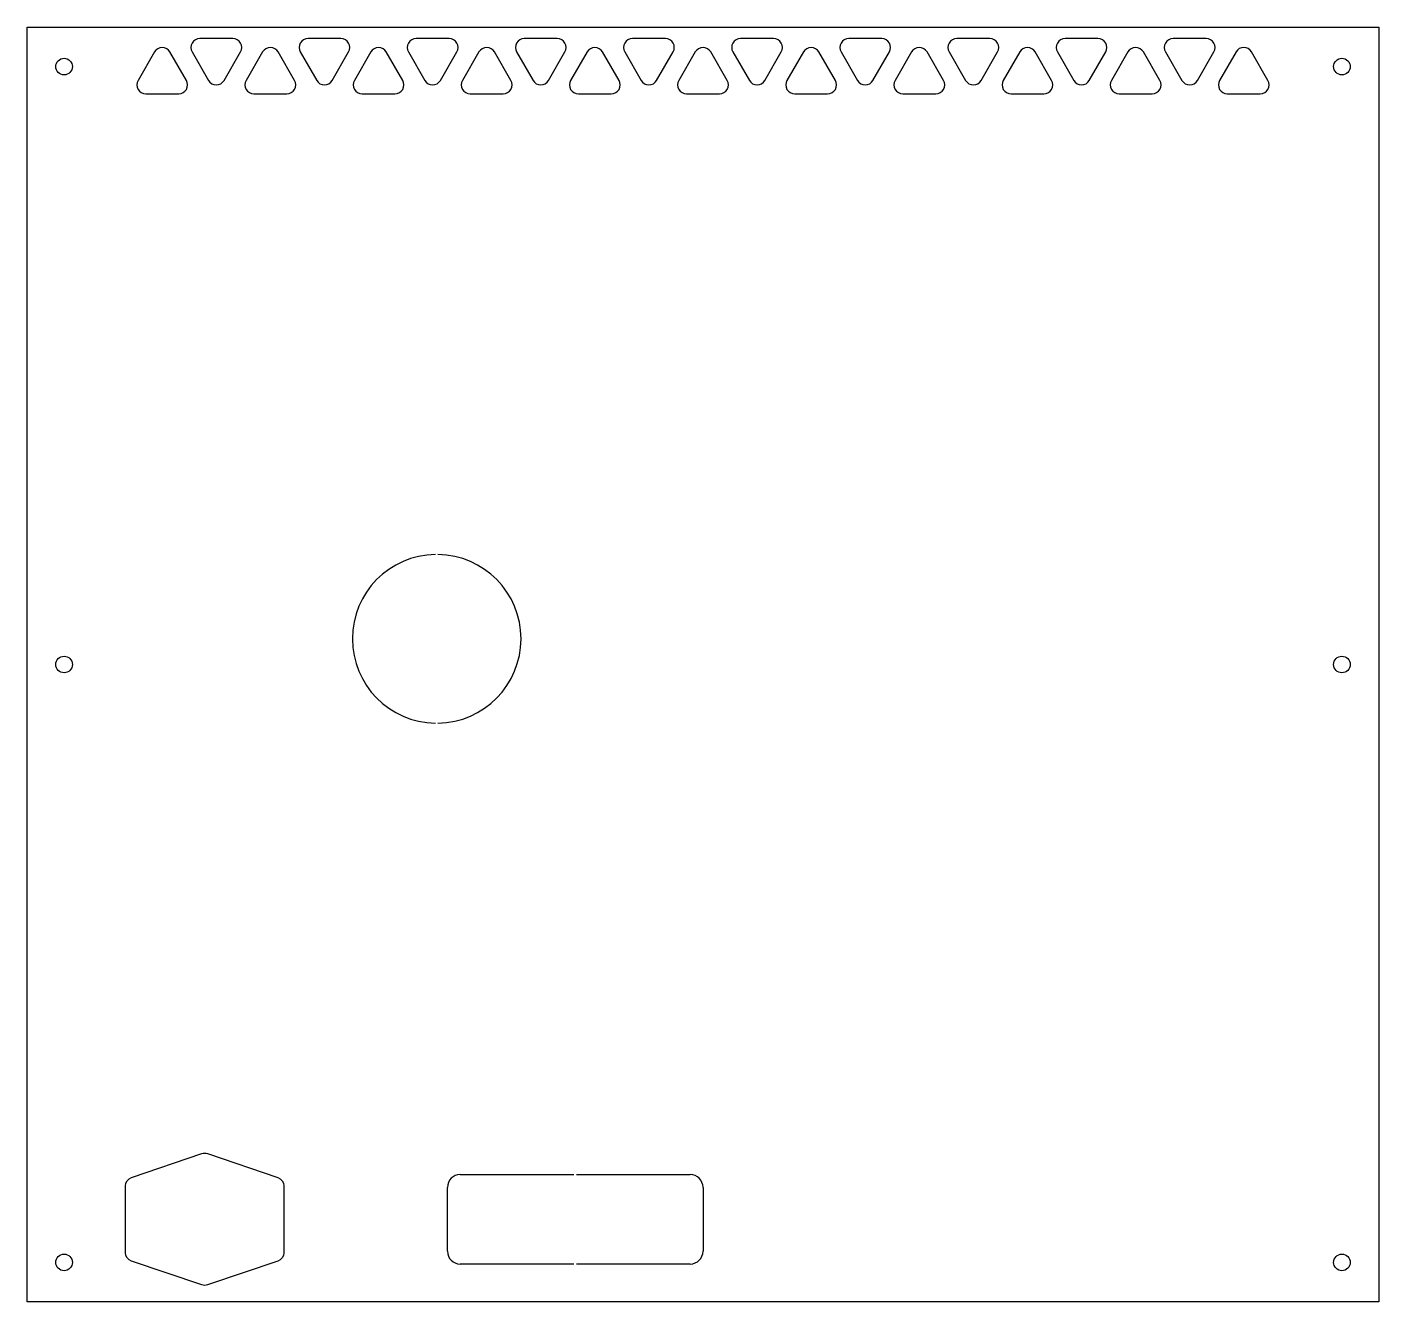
# Model space of a CAD drawing. Header units: millimetres. Extents: x -264 to 264, y -250 to 250.
import ezdxf

# ---------------------------------------------------------------- set-up
doc = ezdxf.new("R2010")
doc.units = ezdxf.units.MM
doc.layers.get('0').update_dxf_attribs({"linetype": 'CONTINUOUS'})

msp = doc.modelspace()

# ---------------------------------------------------------------- linework, layer by layer
for p, q in [((-95, -199.64), (-50.5, -199.64)), ((-49.5, -199.64), (-5, -199.64)), ((-100, -229.64), (-100, -204.64)), ((0, -204.64), (0, -229.64)), ((-50.5, -234.64), (-95, -234.64)), ((-5, -234.64), (-49.5, -234.64))]:
    msp.add_line(p, q)
msp.add_lwpolyline([(264.5, 249.5), (264.5, -249.5), (-264.5, -249.5), (-264.5, 249.5)], close=True)
for points in [[(-184, 245), (-196.88, 245, 0.57735), (-199.91, 239.75), (-193.47, 228.6, 0.57735), (-187.41, 228.6), (-180.97, 239.75, 0.57735)], [(-145.09, 228.6), (-138.65, 239.75, 0.57735), (-141.68, 245), (-154.56, 245, 0.57735), (-157.59, 239.75), (-151.15, 228.6, 0.57735)], [(-102.77, 228.6), (-96.33, 239.75, 0.57735), (-99.36, 245), (-112.24, 245, 0.57735), (-115.27, 239.75), (-108.83, 228.6, 0.57735)], [(-60.45, 228.6), (-54.01, 239.75, 0.57735), (-57.04, 245), (-69.92, 245, 0.57735), (-72.95, 239.75), (-66.51, 228.6, 0.57735)], [(-18.13, 228.6), (-11.69, 239.75, 0.57735), (-14.72, 245), (-27.6, 245, 0.57735), (-30.63, 239.75), (-24.19, 228.6, 0.57735)], [(24.19, 228.6), (30.63, 239.75, 0.57735), (27.6, 245), (14.72, 245, 0.57735), (11.69, 239.75), (18.13, 228.6, 0.57735)], [(66.51, 228.6), (72.95, 239.75, 0.57735), (69.92, 245), (57.04, 245, 0.57735), (54.01, 239.75), (60.45, 228.6, 0.57735)], [(108.83, 228.6), (115.27, 239.75, 0.57735), (112.24, 245), (99.36, 245, 0.57735), (96.33, 239.75), (102.77, 228.6, 0.57735)], [(151.15, 228.6), (157.59, 239.75, 0.57735), (154.56, 245), (141.68, 245, 0.57735), (138.65, 239.75), (145.09, 228.6, 0.57735)], [(193.47, 228.6), (199.91, 239.75, 0.57735), (196.88, 245), (184, 245, 0.57735), (180.97, 239.75), (187.41, 228.6, 0.57735)], [(-202.13, 228.6), (-208.57, 239.75, 0.57735), (-214.63, 239.75), (-221.07, 228.6, 0.57735), (-218.04, 223.35), (-205.16, 223.35, 0.57735)], [(-172.31, 239.75), (-178.75, 228.6, 0.57735), (-175.72, 223.35), (-162.84, 223.35, 0.57735), (-159.81, 228.6), (-166.25, 239.75, 0.57735)], [(-129.99, 239.75), (-136.43, 228.6, 0.57735), (-133.4, 223.35), (-120.52, 223.35, 0.57735), (-117.49, 228.6), (-123.93, 239.75, 0.57735)], [(-87.67, 239.75), (-94.11, 228.6, 0.57735), (-91.08, 223.35), (-78.2, 223.35, 0.57735), (-75.17, 228.6), (-81.61, 239.75, 0.57735)], [(-45.35, 239.75), (-51.79, 228.6, 0.57735), (-48.76, 223.35), (-35.88, 223.35, 0.57735), (-32.85, 228.6), (-39.29, 239.75, 0.57735)], [(-3.03, 239.75), (-9.47, 228.6, 0.57735), (-6.44, 223.35), (6.44, 223.35, 0.57735), (9.47, 228.6), (3.03, 239.75, 0.57735)], [(39.29, 239.75), (32.85, 228.6, 0.57735), (35.88, 223.35), (48.76, 223.35, 0.57735), (51.79, 228.6), (45.35, 239.75, 0.57735)], [(81.61, 239.75), (75.17, 228.6, 0.57735), (78.2, 223.35), (91.08, 223.35, 0.57735), (94.11, 228.6), (87.67, 239.75, 0.57735)], [(123.93, 239.75), (117.49, 228.6, 0.57735), (120.52, 223.35), (133.4, 223.35, 0.57735), (136.43, 228.6), (129.99, 239.75, 0.57735)], [(166.25, 239.75), (159.81, 228.6, 0.57735), (162.84, 223.35), (175.72, 223.35, 0.57735), (178.75, 228.6), (172.31, 239.75, 0.57735)], [(221.08, 228.6), (214.65, 239.77, 0.57774), (208.58, 239.77), (202.13, 228.6, 0.57735), (205.16, 223.35), (218.05, 223.35, 0.57696)], [(-166.38, -200.76, -0.321422), (-164, -204.08), (-164, -230.21, -0.321422), (-166.38, -233.52), (-193.88, -242.84, -0.164884), (-196.12, -242.84), (-223.62, -233.52, -0.321422), (-226, -230.21), (-226, -204.08, -0.321422), (-223.62, -200.76), (-196.12, -191.44, -0.164884), (-193.88, -191.44)]]:
    msp.add_lwpolyline(points, format="xyb", close=True)
for centre in [(-250, 234), (250, 234), (-250, 0), (250, 0), (-250, -234), (250, -234)]:
    msp.add_circle(centre, 3.25)
for centre, radius, start, end in [((-104.2, 10.05), 33, 90.8682, 269.1318), ((-104.2, 10.05), 33, -89.1318, 89.1318), ((-95, -204.64), 5, 90, 180), ((-5, -204.64), 5, 0, 90), ((-95, -229.64), 5, 180, 270), ((-5, -229.64), 5, 270, 360)]:
    msp.add_arc(centre, radius, start, end)

doc.saveas('drawing.dxf')
